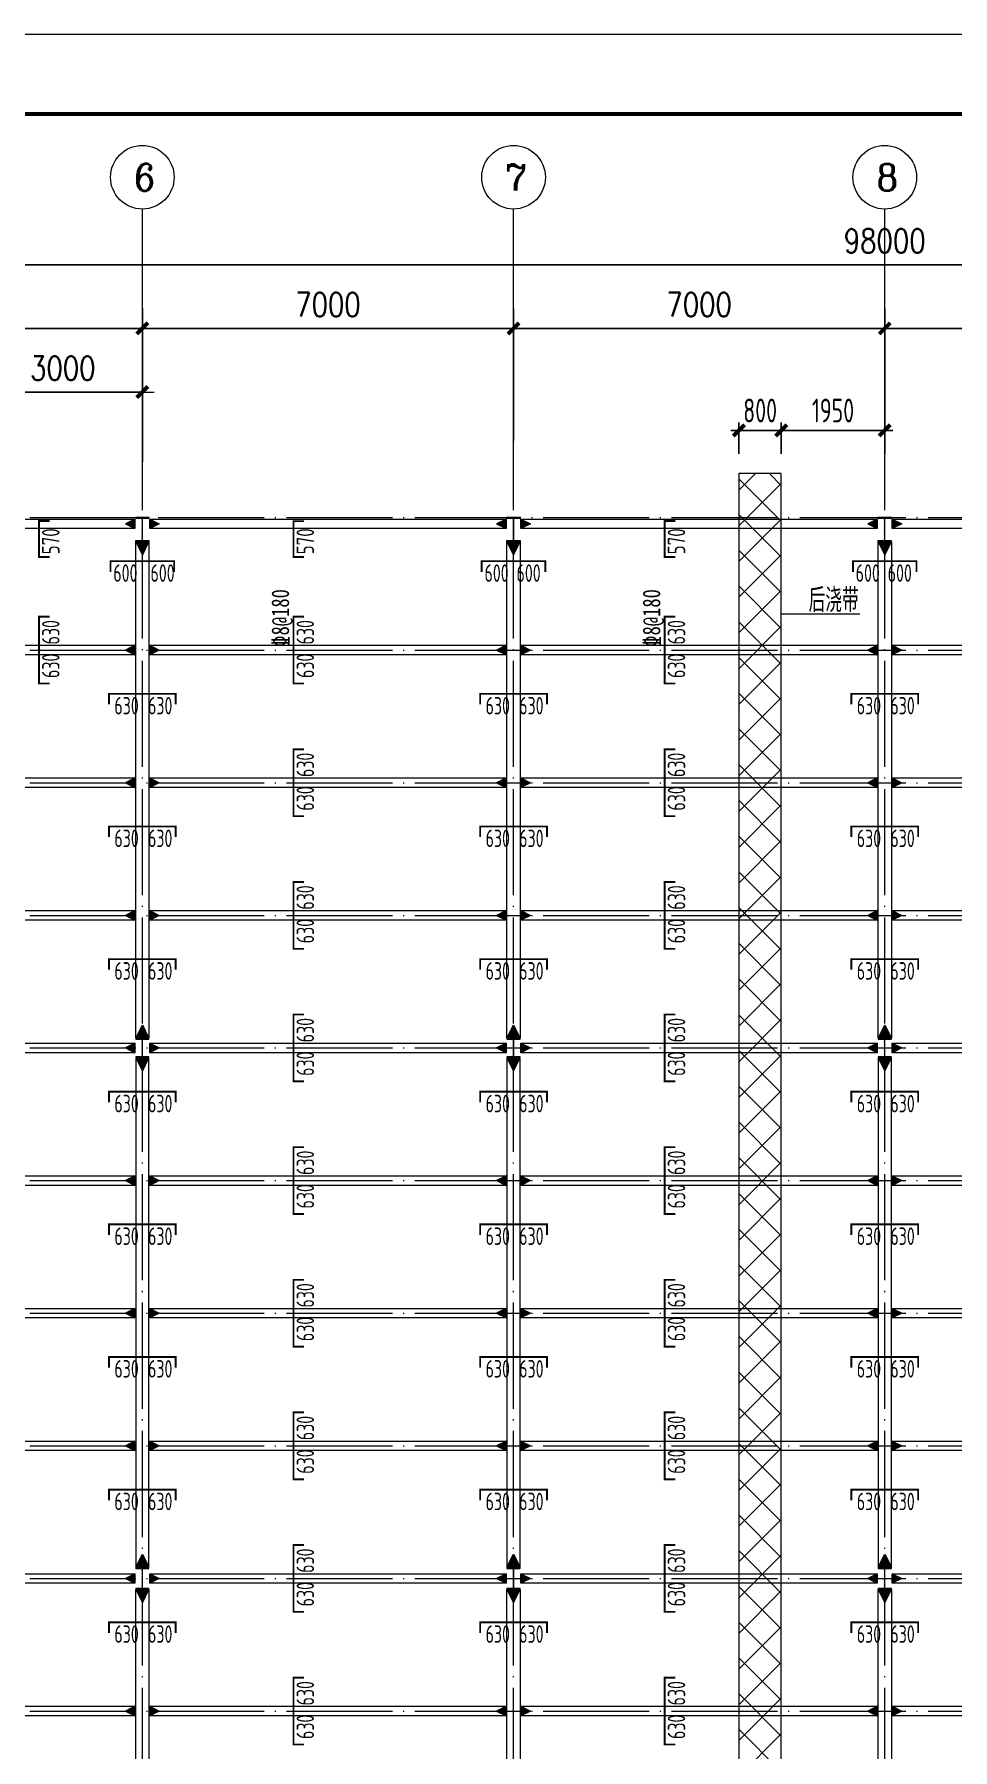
# Model space of a CAD drawing. Header units: millimetres. Extents: x 19781 to 898973, y -947928 to -267362.
# Drawn here: x 618030 to 635350, y -352865 to -320529 of the extents above; entities that cross this region are included whole.
import ezdxf
from ezdxf.enums import TextEntityAlignment as Align

# ---------------------------------------------------------------- set-up
doc = ezdxf.new("R2010")
doc.units = ezdxf.units.MM
doc.header["$LTSCALE"] = 100
doc.linetypes.add('DOTE', pattern=[2.42, 2, -0.2, 0.02, -0.2])
doc.layers.get('0').update_dxf_attribs({"lineweight": 18})
for name, color, linetype, lineweight in [('10', 7, 'Continuous', 18), ('15', 3, 'Continuous', 18), ('AXIS', 3, 'Continuous', 18), ('AXIS_TEXT', 7, 'Continuous', 18), ('BORDER', 7, 'Continuous', 18), ('DIM', 3, 'Continuous', 18), ('DOTE', 1, 'DOTE', 18), ('HATCH', 254, 'Continuous', 18), ('JC', 7, 'Continuous', 18), ('层1305', 1, 'Continuous', 18), ('层1306', 94, 'Continuous', 18), ('层1307', 7, 'Continuous', 18), ('数字', 3, 'Continuous', 20), ('钢柱', 4, 'Continuous', 20), ('钢梁', 4, 'Continuous', 5)]:
    doc.layers.add(name, color=color, linetype=linetype, lineweight=lineweight)
doc.styles.add('_TCH_AXIS', font='complex.shx', dxfattribs={"bigfont": 'gbcbig.shx'})
doc.styles.add('COMPLEX', font='complex.shx', dxfattribs={"bigfont": 'gbcbig.shx'})
doc.styles.add('dim_font', font='simplex.shx', dxfattribs={"width": 0.8, "bigfont": 'gbcbig.shx'})
doc.styles.get("Standard").update_dxf_attribs({"font": 'tssdeng.shx', "bigfont": 'hztxt.shx'})
doc.styles.add('TSSD_REIN', font='tssdeng.shx', dxfattribs={"width": 0.7, "bigfont": 'hztxt.shx'})
doc.dimstyles.new('DIMN150', dxfattribs={"dimscale": 1.5, "dimtxt": 300, "dimasz": 1, "dimexe": 250, "dimexo": 300, "dimgap": 150, "dimtad": 1, "dimdec": 0, "dimzin": 0, "dimdsep": 46, "dimtxsty": 'dim_font', "dimblk": '_CAXARROW', "dimcen": 0.09, "dimdle": 2, "dimclrt": 7, "dimadec": 0, "dimazin": 0, "dimtfac": 1, "dimtdec": 0, "dimtix": 1, "dimtmove": 2, "dimatfit": 3, "dimfxl": 1, "dimtolj": 1, "dimtzin": 0, "dimarcsym": 0})
doc.dimstyles.new('TSSD_100_100', dxfattribs={"dimtxt": 300, "dimasz": 100, "dimexe": 100, "dimexo": 250, "dimgap": 100, "dimtad": 1, "dimdec": 0, "dimzin": 0, "dimdsep": 46, "dimtxsty": 'TSSD_REIN', "dimblk": 'ARCHTICK', "dimcen": 0, "dimdle": 100, "dimclrt": 7, "dimadec": 0, "dimazin": 0, "dimtfac": 1, "dimtdec": 0, "dimtix": 1, "dimtmove": 2, "dimatfit": 3, "dimfxl": 1, "dimtolj": 1, "dimtzin": 0, "dimarcsym": 0})
pattern_1 = [(45, (0, 0), (-7.07106781, 7.07106781), []), (45, (0, 2.5), (-7.07106781, 7.07106781), [])]

# ---------------------------------------------------------------- blocks, each defined once
blk = doc.blocks.new('_DIMX')
blk.add_line((-150, 0), (150, 0))
blk.add_lwpolyline([(-70, -70, 50, 50, 0), (70, 70, 50, 50, 0)], format="xyseb")
blk = doc.blocks.new('*X473')
at = {"layer": 'AXIS', "color": 0, "lineweight": -2, "transparency": 16777216}
for p, q in [((613068, -328187), (613068, -325699)), ((620068, -328187), (620068, -325699)), ((613070, -326074), (620067, -326074))]:
    blk.add_line(p, q, dxfattribs=at)
at = {"layer": 'AXIS', "color": 0, "lineweight": -2, "transparency": 16777216, "xscale": 1.5, "yscale": 1.5, "zscale": 1.5, "rotation": 180}
blk.add_blockref('_DIMX', (613068, -326074), dxfattribs=at)
at = {"layer": 'AXIS', "color": 0, "lineweight": -2, "transparency": 16777216, "xscale": 1.5, "yscale": 1.5, "zscale": 1.5}
blk.add_blockref('_DIMX', (620068, -326074), dxfattribs=at)
at = {"layer": 'AXIS', "color": 7, "transparency": 16777216, "insert": (616568, -325624), "char_height": 450, "width": 3805.71, "attachment_point": 5, "style": 'dim_font'}
blk.add_mtext('7000', dxfattribs=at)
blk = doc.blocks.new('_CAXARROW')
blk.add_hatch(color=0).paths.add_polyline_path([(0, 0), (-1, 0.125), (-1, -0.125)], flags=0)
blk = doc.blocks.new('*X474')
at = {"layer": 'AXIS', "color": 0, "lineweight": -2, "transparency": 16777216}
for p, q in [((620068, -328187), (620068, -325699)), ((627068, -328187), (627068, -325699)), ((620070, -326074), (627067, -326074))]:
    blk.add_line(p, q, dxfattribs=at)
at = {"layer": 'AXIS', "color": 0, "lineweight": -2, "transparency": 16777216, "xscale": 1.5, "yscale": 1.5, "zscale": 1.5, "rotation": 180}
blk.add_blockref('_DIMX', (620068, -326074), dxfattribs=at)
at = {"layer": 'AXIS', "color": 0, "lineweight": -2, "transparency": 16777216, "xscale": 1.5, "yscale": 1.5, "zscale": 1.5}
blk.add_blockref('_DIMX', (627068, -326074), dxfattribs=at)
at = {"layer": 'AXIS', "color": 7, "transparency": 16777216, "insert": (623568, -325624), "char_height": 450, "width": 3805.71, "attachment_point": 5, "style": 'dim_font'}
blk.add_mtext('7000', dxfattribs=at)
blk = doc.blocks.new('*X475')
at = {"layer": 'AXIS', "color": 0, "lineweight": -2, "transparency": 16777216}
for p, q in [((627068, -328187), (627068, -325699)), ((634068, -328187), (634068, -325699)), ((627070, -326074), (634067, -326074))]:
    blk.add_line(p, q, dxfattribs=at)
at = {"layer": 'AXIS', "color": 0, "lineweight": -2, "transparency": 16777216, "xscale": 1.5, "yscale": 1.5, "zscale": 1.5, "rotation": 180}
blk.add_blockref('_DIMX', (627068, -326074), dxfattribs=at)
at = {"layer": 'AXIS', "color": 0, "lineweight": -2, "transparency": 16777216, "xscale": 1.5, "yscale": 1.5, "zscale": 1.5}
blk.add_blockref('_DIMX', (634068, -326074), dxfattribs=at)
at = {"layer": 'AXIS', "color": 7, "transparency": 16777216, "insert": (630568, -325624), "char_height": 450, "width": 3805.71, "attachment_point": 5, "style": 'dim_font'}
blk.add_mtext('7000', dxfattribs=at)
blk = doc.blocks.new('*X476')
at = {"layer": 'AXIS', "color": 0, "lineweight": -2, "transparency": 16777216}
for p, q in [((634068, -328187), (634068, -325699)), ((641068, -328187), (641068, -325699)), ((634070, -326074), (641067, -326074))]:
    blk.add_line(p, q, dxfattribs=at)
at = {"layer": 'AXIS', "color": 0, "lineweight": -2, "transparency": 16777216, "xscale": 1.5, "yscale": 1.5, "zscale": 1.5, "rotation": 180}
blk.add_blockref('_DIMX', (634068, -326074), dxfattribs=at)
at = {"layer": 'AXIS', "color": 0, "lineweight": -2, "transparency": 16777216, "xscale": 1.5, "yscale": 1.5, "zscale": 1.5}
blk.add_blockref('_DIMX', (641068, -326074), dxfattribs=at)
at = {"layer": 'AXIS', "color": 7, "transparency": 16777216, "insert": (637568, -325624), "char_height": 450, "width": 3805.71, "attachment_point": 5, "style": 'dim_font'}
blk.add_mtext('7000', dxfattribs=at)
blk = doc.blocks.new('_AXISO')
blk.add_circle((0, 0), 0.5)
at = {"layer": 'AXIS_TEXT', "style": 'COMPLEX', "width": 1.04167}
blk.add_attdef('A', (-0.25, -0.28), '', height=0.56, dxfattribs=at)
blk = doc.blocks.new('*X484')
at = {"layer": 'AXIS', "color": 0, "lineweight": -2, "transparency": 16777216}
for p, q in [((585068, -327887), (585068, -324499)), ((683068, -327887), (683068, -324499)), ((585070, -324874), (683067, -324874))]:
    blk.add_line(p, q, dxfattribs=at)
at = {"layer": 'AXIS', "color": 0, "lineweight": -2, "transparency": 16777216, "xscale": 1.5, "yscale": 1.5, "zscale": 1.5, "rotation": 180}
blk.add_blockref('_DIMX', (585068, -324874), dxfattribs=at)
at = {"layer": 'AXIS', "color": 0, "lineweight": -2, "transparency": 16777216, "xscale": 1.5, "yscale": 1.5, "zscale": 1.5}
blk.add_blockref('_DIMX', (683068, -324874), dxfattribs=at)
at = {"layer": 'AXIS', "color": 7, "transparency": 16777216, "insert": (634068, -324424), "char_height": 450, "width": 4834.29, "attachment_point": 5, "style": 'dim_font'}
blk.add_mtext('98000', dxfattribs=at)
blk = doc.blocks.new('*X512')
at = {"layer": 'AXIS', "color": 0, "lineweight": -2, "transparency": 16777216}
for p, q in [((617068, -328587), (617068, -326899)), ((620068, -328587), (620068, -326899)), ((617070, -327274), (620067, -327274))]:
    blk.add_line(p, q, dxfattribs=at)
at = {"layer": 'AXIS', "color": 0, "lineweight": -2, "transparency": 16777216, "xscale": 1.5, "yscale": 1.5, "zscale": 1.5, "rotation": 180}
blk.add_blockref('_DIMX', (617068, -327274), dxfattribs=at)
at = {"layer": 'AXIS', "color": 0, "lineweight": -2, "transparency": 16777216, "xscale": 1.5, "yscale": 1.5, "zscale": 1.5}
blk.add_blockref('_DIMX', (620068, -327274), dxfattribs=at)
at = {"layer": 'AXIS', "color": 7, "transparency": 16777216, "insert": (618568, -326824), "char_height": 450, "width": 3805.71, "attachment_point": 5, "style": 'dim_font'}
blk.add_mtext('3000', dxfattribs=at)
blk = doc.blocks.new('_ArchTick_0')
at = {"color": 0, "linetype": 'ByBlock'}
blk.add_lwpolyline([(-0.71, -0.71, 0.5, 0.5, 0), (0.71, 0.71, 0.5, 0.5, 0)], format="xyseb", dxfattribs=at)
blk = doc.blocks.new('*X1869')
at = {"layer": 'DIM', "color": 0, "lineweight": -2, "ltscale": 100, "transparency": 16777216}
for p, q in [((631318, -328435), (631318, -327846)), ((632118, -328435), (632118, -327846)), ((631318, -327996), (631168, -327996)), ((631318, -327996), (632118, -327996)), ((632118, -327996), (632268, -327996))]:
    blk.add_line(p, q, dxfattribs=at)
at = {"layer": 'DIM', "color": 0, "lineweight": -2, "ltscale": 100, "transparency": 16777216, "xscale": 150, "yscale": 150, "zscale": 150}
blk.add_blockref('_ArchTick_0', (631318, -327996), dxfattribs=at)
at = {"layer": 'DIM', "color": 0, "lineweight": -2, "ltscale": 100, "transparency": 16777216, "xscale": 150, "yscale": 150, "zscale": 150, "rotation": 180}
blk.add_blockref('_ArchTick_0', (632118, -327996), dxfattribs=at)
at = {"layer": 'DIM', "color": 7, "ltscale": 100, "transparency": 16777216, "insert": (631718, -327621), "char_height": 450, "width": 2430, "attachment_point": 5, "style": 'TSSD_REIN'}
blk.add_mtext('800', dxfattribs=at)
blk = doc.blocks.new('_ARCHTICK')
at = {"color": 0, "linetype": 'ByBlock', "const_width": 0.5}
blk.add_lwpolyline([(-0.5, -0.5), (0.5, 0.5)], dxfattribs=at)
blk = doc.blocks.new('*X1870')
at = {"layer": 'DIM', "color": 0, "lineweight": -2, "ltscale": 100, "transparency": 16777216}
for p, q in [((632118, -328435), (632118, -327846)), ((634068, -328435), (634068, -327846)), ((631968, -327996), (634218, -327996))]:
    blk.add_line(p, q, dxfattribs=at)
at = {"layer": 'DIM', "color": 0, "lineweight": -2, "ltscale": 100, "transparency": 16777216, "xscale": 150, "yscale": 150, "zscale": 150, "rotation": 180}
blk.add_blockref('_ArchTick_0', (632118, -327996), dxfattribs=at)
at = {"layer": 'DIM', "color": 0, "lineweight": -2, "ltscale": 100, "transparency": 16777216, "xscale": 150, "yscale": 150, "zscale": 150}
blk.add_blockref('_ArchTick_0', (634068, -327996), dxfattribs=at)
at = {"layer": 'DIM', "color": 7, "ltscale": 100, "transparency": 16777216, "insert": (633093, -327621), "char_height": 450, "width": 3195, "attachment_point": 5, "style": 'TSSD_REIN'}
blk.add_mtext('1950', dxfattribs=at)

msp = doc.modelspace()

# ---------------------------------------------------------------- hatches: boundary and pattern name
at = {"layer": '10', "ltscale": 100}
h = msp.add_hatch(dxfattribs=at)
h.set_pattern_fill('金属', color=256, style=0, pattern_type=0)
h.set_pattern_definition(pattern_1)
h.paths.add_polyline_path([(620072, -329649), (620198, -329649), (620198, -329637), (619938, -329637), (619938, -329649), (620064, -329649), (620064, -330075), (619938, -330075), (619938, -330087), (620198, -330087), (620198, -330075), (620072, -330075)], flags=0)
h = msp.add_hatch(dxfattribs=at)
h.set_pattern_fill('金属', color=256, style=0, pattern_type=0)
h.set_pattern_definition(pattern_1)
h.paths.add_polyline_path([(627072, -329649), (627198, -329649), (627198, -329637), (626938, -329637), (626938, -329649), (627064, -329649), (627064, -330075), (626938, -330075), (626938, -330087), (627198, -330087), (627198, -330075), (627072, -330075)], flags=0)
h = msp.add_hatch(dxfattribs=at)
h.set_pattern_fill('金属', color=256, style=0, pattern_type=0)
h.set_pattern_definition(pattern_1)
h.paths.add_polyline_path([(634072, -329649), (634198, -329649), (634198, -329637), (633938, -329637), (633938, -329649), (634064, -329649), (634064, -330075), (633938, -330075), (633938, -330087), (634198, -330087), (634198, -330075), (634072, -330075)], flags=0)
h = msp.add_hatch(dxfattribs=at)
h.set_pattern_fill('金属', color=256, style=0, pattern_type=0)
h.set_pattern_definition(pattern_1)
h.paths.add_polyline_path([(620072, -339472), (620193, -339472), (620193, -339462), (619943, -339462), (619943, -339472), (620064, -339472), (620064, -339802), (619943, -339802), (619943, -339812), (620193, -339812), (620193, -339802), (620072, -339802)], flags=0)
h = msp.add_hatch(dxfattribs=at)
h.set_pattern_fill('金属', color=256, style=0, pattern_type=0)
h.set_pattern_definition(pattern_1)
h.paths.add_polyline_path([(627072, -339472), (627193, -339472), (627193, -339462), (626943, -339462), (626943, -339472), (627064, -339472), (627064, -339802), (626943, -339802), (626943, -339812), (627193, -339812), (627193, -339802), (627072, -339802)], flags=0)
h = msp.add_hatch(dxfattribs=at)
h.set_pattern_fill('金属', color=256, style=0, pattern_type=0)
h.set_pattern_definition(pattern_1)
h.paths.add_polyline_path([(634072, -339472), (634193, -339472), (634193, -339462), (633943, -339462), (633943, -339472), (634064, -339472), (634064, -339802), (633943, -339802), (633943, -339812), (634193, -339812), (634193, -339802), (634072, -339802)], flags=0)
h = msp.add_hatch(dxfattribs=at)
h.set_pattern_fill('金属', color=256, style=0, pattern_type=0)
h.set_pattern_definition(pattern_1)
h.paths.add_polyline_path([(620072, -349449), (620193, -349449), (620193, -349437), (619943, -349437), (619943, -349449), (620064, -349449), (620064, -349825), (619943, -349825), (619943, -349837), (620193, -349837), (620193, -349825), (620072, -349825)], flags=0)
h = msp.add_hatch(dxfattribs=at)
h.set_pattern_fill('金属', color=256, style=0, pattern_type=0)
h.set_pattern_definition(pattern_1)
h.paths.add_polyline_path([(627072, -349449), (627193, -349449), (627193, -349437), (626943, -349437), (626943, -349449), (627064, -349449), (627064, -349825), (626943, -349825), (626943, -349837), (627193, -349837), (627193, -349825), (627072, -349825)], flags=0)
h = msp.add_hatch(dxfattribs=at)
h.set_pattern_fill('金属', color=256, style=0, pattern_type=0)
h.set_pattern_definition(pattern_1)
h.paths.add_polyline_path([(634072, -349449), (634193, -349449), (634193, -349437), (633943, -349437), (633943, -349449), (634064, -349449), (634064, -349825), (633943, -349825), (633943, -349837), (634193, -349837), (634193, -349825), (634072, -349825)], flags=0)
at = {"layer": '15', "ltscale": 100}
for points in [[(619748, -329757), (619928, -329847), (619928, -329667)], [(620388, -329757), (620208, -329847), (620208, -329667)], [(626748, -329757), (626928, -329847), (626928, -329667)], [(627388, -329757), (627208, -329847), (627208, -329667)], [(633748, -329757), (633928, -329847), (633928, -329667)], [(634388, -329757), (634208, -329847), (634208, -329667)], [(620068, -330347), (620193, -330097), (619943, -330097)], [(627068, -330347), (627193, -330097), (626943, -330097)], [(634068, -330347), (634193, -330097), (633943, -330097)], [(619748, -332137), (619928, -332227), (619928, -332047)], [(620388, -332137), (620208, -332227), (620208, -332047)], [(626748, -332137), (626928, -332227), (626928, -332047)], [(627388, -332137), (627208, -332227), (627208, -332047)], [(633748, -332137), (633928, -332227), (633928, -332047)], [(634388, -332137), (634208, -332227), (634208, -332047)], [(619748, -334637), (619928, -334727), (619928, -334547)], [(620388, -334637), (620208, -334727), (620208, -334547)], [(626748, -334637), (626928, -334727), (626928, -334547)], [(627388, -334637), (627208, -334727), (627208, -334547)], [(633748, -334637), (633928, -334727), (633928, -334547)], [(634388, -334637), (634208, -334727), (634208, -334547)], [(619748, -337137), (619928, -337227), (619928, -337047)], [(620388, -337137), (620208, -337227), (620208, -337047)], [(626748, -337137), (626928, -337227), (626928, -337047)], [(627388, -337137), (627208, -337227), (627208, -337047)], [(633748, -337137), (633928, -337227), (633928, -337047)], [(634388, -337137), (634208, -337227), (634208, -337047)], [(620068, -339202), (620193, -339452), (619943, -339452)], [(627068, -339202), (627193, -339452), (626943, -339452)], [(634068, -339202), (634193, -339452), (633943, -339452)], [(619748, -339637), (619928, -339727), (619928, -339547)], [(620068, -340072), (620193, -339822), (619943, -339822)], [(620388, -339637), (620208, -339727), (620208, -339547)], [(626748, -339637), (626928, -339727), (626928, -339547)], [(627068, -340072), (627193, -339822), (626943, -339822)], [(627388, -339637), (627208, -339727), (627208, -339547)], [(633748, -339637), (633928, -339727), (633928, -339547)], [(634068, -340072), (634193, -339822), (633943, -339822)], [(634388, -339637), (634208, -339727), (634208, -339547)], [(619748, -342137), (619928, -342227), (619928, -342047)], [(620388, -342137), (620208, -342227), (620208, -342047)], [(626748, -342137), (626928, -342227), (626928, -342047)], [(627388, -342137), (627208, -342227), (627208, -342047)], [(633748, -342137), (633928, -342227), (633928, -342047)], [(634388, -342137), (634208, -342227), (634208, -342047)], [(619748, -344637), (619928, -344727), (619928, -344547)], [(620388, -344637), (620208, -344727), (620208, -344547)], [(626748, -344637), (626928, -344727), (626928, -344547)], [(627388, -344637), (627208, -344727), (627208, -344547)], [(633748, -344637), (633928, -344727), (633928, -344547)], [(634388, -344637), (634208, -344727), (634208, -344547)], [(619748, -347137), (619928, -347227), (619928, -347047)], [(620388, -347137), (620208, -347227), (620208, -347047)], [(626748, -347137), (626928, -347227), (626928, -347047)], [(627388, -347137), (627208, -347227), (627208, -347047)], [(633748, -347137), (633928, -347227), (633928, -347047)], [(634388, -347137), (634208, -347227), (634208, -347047)], [(620068, -349177), (620193, -349427), (619943, -349427)], [(627068, -349177), (627193, -349427), (626943, -349427)], [(634068, -349177), (634193, -349427), (633943, -349427)], [(619748, -349637), (619928, -349727), (619928, -349547)], [(620068, -350097), (620193, -349847), (619943, -349847)], [(620388, -349637), (620208, -349727), (620208, -349547)], [(626748, -349637), (626928, -349727), (626928, -349547)], [(627068, -350097), (627193, -349847), (626943, -349847)], [(627388, -349637), (627208, -349727), (627208, -349547)], [(633748, -349637), (633928, -349727), (633928, -349547)], [(634068, -350097), (634193, -349847), (633943, -349847)], [(634388, -349637), (634208, -349727), (634208, -349547)], [(619748, -352137), (619928, -352227), (619928, -352047)], [(620388, -352137), (620208, -352227), (620208, -352047)], [(626748, -352137), (626928, -352227), (626928, -352047)], [(627388, -352137), (627208, -352227), (627208, -352047)], [(633748, -352137), (633928, -352227), (633928, -352047)], [(634388, -352137), (634208, -352227), (634208, -352047)]]:
    msp.add_hatch(color=256, dxfattribs=at).paths.add_polyline_path(points, flags=0)
at = {"layer": 'HATCH', "ltscale": 100}
h = msp.add_hatch(dxfattribs=at)
h.set_pattern_fill('HOLE_MATETIEL', color=256, style=0, pattern_type=0)
h.set_pattern_definition([(45, (0, 0), (-336.7596, 336.7596), []), (135, (0, 0), (-336.7596, -336.7596), [])])
h.paths.add_polyline_path([(631318, -328810), (631318, -370343), (632118, -370343), (632118, -328810)], flags=0)

# ---------------------------------------------------------------- linework, layer by layer
at = {"layer": '15', "ltscale": 100}
for points in [[(619748, -329757), (619928, -329847), (619928, -329667)], [(620388, -329757), (620208, -329847), (620208, -329667)], [(626748, -329757), (626928, -329847), (626928, -329667)], [(627388, -329757), (627208, -329847), (627208, -329667)], [(633748, -329757), (633928, -329847), (633928, -329667)], [(634388, -329757), (634208, -329847), (634208, -329667)], [(620068, -330347), (620193, -330097), (619943, -330097)], [(627068, -330347), (627193, -330097), (626943, -330097)], [(634068, -330347), (634193, -330097), (633943, -330097)], [(619748, -332137), (619928, -332227), (619928, -332047)], [(620388, -332137), (620208, -332227), (620208, -332047)], [(626748, -332137), (626928, -332227), (626928, -332047)], [(627388, -332137), (627208, -332227), (627208, -332047)], [(633748, -332137), (633928, -332227), (633928, -332047)], [(634388, -332137), (634208, -332227), (634208, -332047)], [(619748, -334637), (619928, -334727), (619928, -334547)], [(620388, -334637), (620208, -334727), (620208, -334547)], [(626748, -334637), (626928, -334727), (626928, -334547)], [(627388, -334637), (627208, -334727), (627208, -334547)], [(633748, -334637), (633928, -334727), (633928, -334547)], [(634388, -334637), (634208, -334727), (634208, -334547)], [(619748, -337137), (619928, -337227), (619928, -337047)], [(620388, -337137), (620208, -337227), (620208, -337047)], [(626748, -337137), (626928, -337227), (626928, -337047)], [(627388, -337137), (627208, -337227), (627208, -337047)], [(633748, -337137), (633928, -337227), (633928, -337047)], [(634388, -337137), (634208, -337227), (634208, -337047)], [(620068, -339202), (620193, -339452), (619943, -339452)], [(627068, -339202), (627193, -339452), (626943, -339452)], [(634068, -339202), (634193, -339452), (633943, -339452)], [(619748, -339637), (619928, -339727), (619928, -339547)], [(620068, -340072), (620193, -339822), (619943, -339822)], [(620388, -339637), (620208, -339727), (620208, -339547)], [(626748, -339637), (626928, -339727), (626928, -339547)], [(627068, -340072), (627193, -339822), (626943, -339822)], [(627388, -339637), (627208, -339727), (627208, -339547)], [(633748, -339637), (633928, -339727), (633928, -339547)], [(634068, -340072), (634193, -339822), (633943, -339822)], [(634388, -339637), (634208, -339727), (634208, -339547)], [(619748, -342137), (619928, -342227), (619928, -342047)], [(620388, -342137), (620208, -342227), (620208, -342047)], [(626748, -342137), (626928, -342227), (626928, -342047)], [(627388, -342137), (627208, -342227), (627208, -342047)], [(633748, -342137), (633928, -342227), (633928, -342047)], [(634388, -342137), (634208, -342227), (634208, -342047)], [(619748, -344637), (619928, -344727), (619928, -344547)], [(620388, -344637), (620208, -344727), (620208, -344547)], [(626748, -344637), (626928, -344727), (626928, -344547)], [(627388, -344637), (627208, -344727), (627208, -344547)], [(633748, -344637), (633928, -344727), (633928, -344547)], [(634388, -344637), (634208, -344727), (634208, -344547)], [(619748, -347137), (619928, -347227), (619928, -347047)], [(620388, -347137), (620208, -347227), (620208, -347047)], [(626748, -347137), (626928, -347227), (626928, -347047)], [(627388, -347137), (627208, -347227), (627208, -347047)], [(633748, -347137), (633928, -347227), (633928, -347047)], [(634388, -347137), (634208, -347227), (634208, -347047)], [(620068, -349177), (620193, -349427), (619943, -349427)], [(627068, -349177), (627193, -349427), (626943, -349427)], [(634068, -349177), (634193, -349427), (633943, -349427)], [(619748, -349637), (619928, -349727), (619928, -349547)], [(620068, -350097), (620193, -349847), (619943, -349847)], [(620388, -349637), (620208, -349727), (620208, -349547)], [(626748, -349637), (626928, -349727), (626928, -349547)], [(627068, -350097), (627193, -349847), (626943, -349847)], [(627388, -349637), (627208, -349727), (627208, -349547)], [(633748, -349637), (633928, -349727), (633928, -349547)], [(634068, -350097), (634193, -349847), (633943, -349847)], [(634388, -349637), (634208, -349727), (634208, -349547)], [(619748, -352137), (619928, -352227), (619928, -352047)], [(620388, -352137), (620208, -352227), (620208, -352047)], [(626748, -352137), (626928, -352227), (626928, -352047)], [(627388, -352137), (627208, -352227), (627208, -352047)], [(633748, -352137), (633928, -352227), (633928, -352047)], [(634388, -352137), (634208, -352227), (634208, -352047)]]:
    msp.add_lwpolyline(points, close=True, dxfattribs=at)
at = {"layer": 'AXIS'}
for p, q in [((620068, -328637), (620068, -323824)), ((627068, -328637), (627068, -323824)), ((634068, -328637), (634068, -323824))]:
    msp.add_line(p, q, dxfattribs=at)
at = {"layer": 'BORDER'}
msp.add_lwpolyline([(568267, -383529.47), (568267, -320529.47), (701917, -320529.47), (701917, -383529.47)], close=True, dxfattribs=at)
msp.add_lwpolyline([(572017, -382029.47, 75, 75, 0), (572017, -322029.47, 75, 75, 0), (700417, -322029.47, 75, 75, 0), (700417, -382029.47, 75, 75, 0)], format="xyseb", close=True, dxfattribs=at)
at = {"layer": 'DOTE', "linetype": 'DOTE', "ltscale": 10}
for p, q in [((620068, -370637), (620068, -328637)), ((627068, -370637), (627068, -328637)), ((634068, -370637), (634068, -328637)), ((584068, -329637), (684068, -329637)), ((584068, -332137), (684068, -332137)), ((584068, -334637), (684068, -334637)), ((584068, -337137), (684068, -337137)), ((584068, -339637), (684068, -339637)), ((584068, -342137), (684068, -342137)), ((584068, -344637), (684068, -344637)), ((584068, -347137), (684068, -347137)), ((584068, -349637), (684068, -349637)), ((584068, -352137), (684068, -352137))]:
    msp.add_line(p, q, dxfattribs=at)
at = {"layer": 'JC', "ltscale": 100}
msp.add_lwpolyline([(631318, -328810), (631318, -370343), (632118, -370343), (632118, -328810)], close=True, dxfattribs=at)
at = {"layer": '层1305'}
for points in [[(618318.01, -330384, 35, 35, 0), (618118.01, -330384, 35, 35, 0), (618118.01, -329703, 35, 35, 0), (618318.01, -329703, 35, 35, 0)], [(623118, -330384, 35, 35, 0), (622918, -330384, 35, 35, 0), (622918, -329706, 35, 35, 0), (623118, -329706, 35, 35, 0)], [(630118.01, -330384, 35, 35, 0), (629918.01, -330384, 35, 35, 0), (629918.01, -329703, 35, 35, 0), (630118.01, -329703, 35, 35, 0)], [(619468.01, -330662, 35, 35, 0), (619468.01, -330462, 35, 35, 0), (620668.01, -330462, 35, 35, 0), (620668.01, -330662, 35, 35, 0)], [(626468.01, -330662, 35, 35, 0), (626468.01, -330462, 35, 35, 0), (627668.01, -330462, 35, 35, 0), (627668.01, -330662, 35, 35, 0)], [(633468.01, -330662, 35, 35, 0), (633468.01, -330462, 35, 35, 0), (634668.01, -330462, 35, 35, 0), (634668.01, -330662, 35, 35, 0)], [(618318.01, -332767, 35, 35, 0), (618118.01, -332767, 35, 35, 0), (618118.01, -331507, 35, 35, 0), (618318.01, -331507, 35, 35, 0)], [(623118, -332767, 35, 35, 0), (622918, -332767, 35, 35, 0), (622918, -331507, 35, 35, 0), (623118, -331507, 35, 35, 0)], [(630118.01, -332767, 35, 35, 0), (629918.01, -332767, 35, 35, 0), (629918.01, -331507, 35, 35, 0), (630118.01, -331507, 35, 35, 0)], [(619438.01, -333162, 35, 35, 0), (619438.01, -332962, 35, 35, 0), (620698.01, -332962, 35, 35, 0), (620698.01, -333162, 35, 35, 0)], [(626438.01, -333162, 35, 35, 0), (626438.01, -332962, 35, 35, 0), (627698.01, -332962, 35, 35, 0), (627698.01, -333162, 35, 35, 0)], [(633438.01, -333162, 35, 35, 0), (633438.01, -332962, 35, 35, 0), (634698.01, -332962, 35, 35, 0), (634698.01, -333162, 35, 35, 0)], [(623118, -335267, 35, 35, 0), (622918, -335267, 35, 35, 0), (622918, -334007, 35, 35, 0), (623118, -334007, 35, 35, 0)], [(630118.01, -335267, 35, 35, 0), (629918.01, -335267, 35, 35, 0), (629918.01, -334007, 35, 35, 0), (630118.01, -334007, 35, 35, 0)], [(619438.01, -335662, 35, 35, 0), (619438.01, -335462, 35, 35, 0), (620698.01, -335462, 35, 35, 0), (620698.01, -335662, 35, 35, 0)], [(626438.01, -335662, 35, 35, 0), (626438.01, -335462, 35, 35, 0), (627698.01, -335462, 35, 35, 0), (627698.01, -335662, 35, 35, 0)], [(633438.01, -335662, 35, 35, 0), (633438.01, -335462, 35, 35, 0), (634698.01, -335462, 35, 35, 0), (634698.01, -335662, 35, 35, 0)], [(623118, -337767, 35, 35, 0), (622918, -337767, 35, 35, 0), (622918, -336507, 35, 35, 0), (623118, -336507, 35, 35, 0)], [(630118.01, -337767, 35, 35, 0), (629918.01, -337767, 35, 35, 0), (629918.01, -336507, 35, 35, 0), (630118.01, -336507, 35, 35, 0)], [(619438.01, -338162, 35, 35, 0), (619438.01, -337962, 35, 35, 0), (620698.01, -337962, 35, 35, 0), (620698.01, -338162, 35, 35, 0)], [(626438.01, -338162, 35, 35, 0), (626438.01, -337962, 35, 35, 0), (627698.01, -337962, 35, 35, 0), (627698.01, -338162, 35, 35, 0)], [(633438.01, -338162, 35, 35, 0), (633438.01, -337962, 35, 35, 0), (634698.01, -337962, 35, 35, 0), (634698.01, -338162, 35, 35, 0)], [(623118, -340267, 35, 35, 0), (622918, -340267, 35, 35, 0), (622918, -339007, 35, 35, 0), (623118, -339007, 35, 35, 0)], [(630118.01, -340267, 35, 35, 0), (629918.01, -340267, 35, 35, 0), (629918.01, -339007, 35, 35, 0), (630118.01, -339007, 35, 35, 0)], [(619438.01, -340662, 35, 35, 0), (619438.01, -340462, 35, 35, 0), (620698.01, -340462, 35, 35, 0), (620698.01, -340662, 35, 35, 0)], [(626438.01, -340662, 35, 35, 0), (626438.01, -340462, 35, 35, 0), (627698.01, -340462, 35, 35, 0), (627698.01, -340662, 35, 35, 0)], [(633438.01, -340662, 35, 35, 0), (633438.01, -340462, 35, 35, 0), (634698.01, -340462, 35, 35, 0), (634698.01, -340662, 35, 35, 0)], [(623118, -342767, 35, 35, 0), (622918, -342767, 35, 35, 0), (622918, -341507, 35, 35, 0), (623118, -341507, 35, 35, 0)], [(630118.01, -342767, 35, 35, 0), (629918.01, -342767, 35, 35, 0), (629918.01, -341507, 35, 35, 0), (630118.01, -341507, 35, 35, 0)], [(619438.01, -343162, 35, 35, 0), (619438.01, -342962, 35, 35, 0), (620698.01, -342962, 35, 35, 0), (620698.01, -343162, 35, 35, 0)], [(626438.01, -343162, 35, 35, 0), (626438.01, -342962, 35, 35, 0), (627698.01, -342962, 35, 35, 0), (627698.01, -343162, 35, 35, 0)], [(633438.01, -343162, 35, 35, 0), (633438.01, -342962, 35, 35, 0), (634698.01, -342962, 35, 35, 0), (634698.01, -343162, 35, 35, 0)], [(623118, -345267, 35, 35, 0), (622918, -345267, 35, 35, 0), (622918, -344007, 35, 35, 0), (623118, -344007, 35, 35, 0)], [(630118.01, -345267, 35, 35, 0), (629918.01, -345267, 35, 35, 0), (629918.01, -344007, 35, 35, 0), (630118.01, -344007, 35, 35, 0)], [(619438.01, -345662, 35, 35, 0), (619438.01, -345462, 35, 35, 0), (620698.01, -345462, 35, 35, 0), (620698.01, -345662, 35, 35, 0)], [(626438.01, -345662, 35, 35, 0), (626438.01, -345462, 35, 35, 0), (627698.01, -345462, 35, 35, 0), (627698.01, -345662, 35, 35, 0)], [(633438.01, -345662, 35, 35, 0), (633438.01, -345462, 35, 35, 0), (634698.01, -345462, 35, 35, 0), (634698.01, -345662, 35, 35, 0)], [(623118, -347767, 35, 35, 0), (622918, -347767, 35, 35, 0), (622918, -346507, 35, 35, 0), (623118, -346507, 35, 35, 0)], [(630118.01, -347767, 35, 35, 0), (629918.01, -347767, 35, 35, 0), (629918.01, -346507, 35, 35, 0), (630118.01, -346507, 35, 35, 0)], [(619438.01, -348162, 35, 35, 0), (619438.01, -347962, 35, 35, 0), (620698.01, -347962, 35, 35, 0), (620698.01, -348162, 35, 35, 0)], [(626438.01, -348162, 35, 35, 0), (626438.01, -347962, 35, 35, 0), (627698.01, -347962, 35, 35, 0), (627698.01, -348162, 35, 35, 0)], [(633438.01, -348162, 35, 35, 0), (633438.01, -347962, 35, 35, 0), (634698.01, -347962, 35, 35, 0), (634698.01, -348162, 35, 35, 0)], [(623118, -350267, 35, 35, 0), (622918, -350267, 35, 35, 0), (622918, -349007, 35, 35, 0), (623118, -349007, 35, 35, 0)], [(630118.01, -350267, 35, 35, 0), (629918.01, -350267, 35, 35, 0), (629918.01, -349007, 35, 35, 0), (630118.01, -349007, 35, 35, 0)], [(619438.01, -350662, 35, 35, 0), (619438.01, -350462, 35, 35, 0), (620698.01, -350462, 35, 35, 0), (620698.01, -350662, 35, 35, 0)], [(626438.01, -350662, 35, 35, 0), (626438.01, -350462, 35, 35, 0), (627698.01, -350462, 35, 35, 0), (627698.01, -350662, 35, 35, 0)], [(633438.01, -350662, 35, 35, 0), (633438.01, -350462, 35, 35, 0), (634698.01, -350462, 35, 35, 0), (634698.01, -350662, 35, 35, 0)], [(623118, -352767, 35, 35, 0), (622918, -352767, 35, 35, 0), (622918, -351507, 35, 35, 0), (623118, -351507, 35, 35, 0)], [(630118.01, -352767, 35, 35, 0), (629918.01, -352767, 35, 35, 0), (629918.01, -351507, 35, 35, 0), (630118.01, -351507, 35, 35, 0)]]:
    msp.add_lwpolyline(points, format="xyseb", dxfattribs=at)
at = {"layer": '数字', "ltscale": 100}
msp.add_line((632118, -331453), (633600.57, -331453), dxfattribs=at)
at = {"layer": '钢柱', "ltscale": 100}
for points in [[(620072, -329649), (620198, -329649), (620198, -329637), (619938, -329637), (619938, -329649), (620064, -329649), (620064, -330075), (619938, -330075), (619938, -330087), (620198, -330087), (620198, -330075), (620072, -330075)], [(627072, -329649), (627198, -329649), (627198, -329637), (626938, -329637), (626938, -329649), (627064, -329649), (627064, -330075), (626938, -330075), (626938, -330087), (627198, -330087), (627198, -330075), (627072, -330075)], [(634072, -329649), (634198, -329649), (634198, -329637), (633938, -329637), (633938, -329649), (634064, -329649), (634064, -330075), (633938, -330075), (633938, -330087), (634198, -330087), (634198, -330075), (634072, -330075)], [(620072, -339472), (620193, -339472), (620193, -339462), (619943, -339462), (619943, -339472), (620064, -339472), (620064, -339802), (619943, -339802), (619943, -339812), (620193, -339812), (620193, -339802), (620072, -339802)], [(627072, -339472), (627193, -339472), (627193, -339462), (626943, -339462), (626943, -339472), (627064, -339472), (627064, -339802), (626943, -339802), (626943, -339812), (627193, -339812), (627193, -339802), (627072, -339802)], [(634072, -339472), (634193, -339472), (634193, -339462), (633943, -339462), (633943, -339472), (634064, -339472), (634064, -339802), (633943, -339802), (633943, -339812), (634193, -339812), (634193, -339802), (634072, -339802)], [(620072, -349449), (620193, -349449), (620193, -349437), (619943, -349437), (619943, -349449), (620064, -349449), (620064, -349825), (619943, -349825), (619943, -349837), (620193, -349837), (620193, -349825), (620072, -349825)], [(627072, -349449), (627193, -349449), (627193, -349437), (626943, -349437), (626943, -349449), (627064, -349449), (627064, -349825), (626943, -349825), (626943, -349837), (627193, -349837), (627193, -349825), (627072, -349825)], [(634072, -349449), (634193, -349449), (634193, -349437), (633943, -349437), (633943, -349449), (634064, -349449), (634064, -349825), (633943, -349825), (633943, -349837), (634193, -349837), (634193, -349825), (634072, -349825)]]:
    msp.add_lwpolyline(points, close=True, dxfattribs=at)
at = {"layer": '钢梁', "ltscale": 100}
for points in [[(619928, -329667), (619928, -329847), (613208, -329847), (613208, -329667)], [(626928, -329667), (626928, -329847), (620208, -329847), (620208, -329667)], [(633928, -329667), (633928, -329847), (627208, -329847), (627208, -329667)], [(640928, -329667), (640928, -329847), (634208, -329847), (634208, -329667)], [(619943, -330097), (620193, -330097), (620193, -339452), (619943, -339452)], [(626943, -330097), (627193, -330097), (627193, -339452), (626943, -339452)], [(633943, -330097), (634193, -330097), (634193, -339452), (633943, -339452)], [(619928, -332047), (619928, -332227), (613208, -332227), (613208, -332047)], [(626928, -332047), (626928, -332227), (620208, -332227), (620208, -332047)], [(633928, -332047), (633928, -332227), (627208, -332227), (627208, -332047)], [(640928, -332047), (640928, -332227), (634208, -332227), (634208, -332047)], [(619928, -334547), (619928, -334727), (613208, -334727), (613208, -334547)], [(626928, -334547), (626928, -334727), (620208, -334727), (620208, -334547)], [(633928, -334547), (633928, -334727), (627208, -334727), (627208, -334547)], [(640928, -334547), (640928, -334727), (634208, -334727), (634208, -334547)], [(619928, -337047), (619928, -337227), (613208, -337227), (613208, -337047)], [(626928, -337047), (626928, -337227), (620208, -337227), (620208, -337047)], [(633928, -337047), (633928, -337227), (627208, -337227), (627208, -337047)], [(640928, -337047), (640928, -337227), (634208, -337227), (634208, -337047)], [(619928, -339547), (619928, -339727), (613208, -339727), (613208, -339547)], [(619943, -349427), (620193, -349427), (620193, -339822), (619943, -339822)], [(626928, -339547), (626928, -339727), (620208, -339727), (620208, -339547)], [(626943, -349427), (627193, -349427), (627193, -339822), (626943, -339822)], [(633928, -339547), (633928, -339727), (627208, -339727), (627208, -339547)], [(633943, -349427), (634193, -349427), (634193, -339822), (633943, -339822)], [(640928, -339547), (640928, -339727), (634208, -339727), (634208, -339547)], [(619928, -342047), (619928, -342227), (613208, -342227), (613208, -342047)], [(626928, -342047), (626928, -342227), (620208, -342227), (620208, -342047)], [(633928, -342047), (633928, -342227), (627208, -342227), (627208, -342047)], [(640928, -342047), (640928, -342227), (634208, -342227), (634208, -342047)], [(619928, -344547), (619928, -344727), (613208, -344727), (613208, -344547)], [(626928, -344547), (626928, -344727), (620208, -344727), (620208, -344547)], [(633928, -344547), (633928, -344727), (627208, -344727), (627208, -344547)], [(640928, -344547), (640928, -344727), (634208, -344727), (634208, -344547)], [(619928, -347047), (619928, -347227), (613208, -347227), (613208, -347047)], [(626928, -347047), (626928, -347227), (620208, -347227), (620208, -347047)], [(633928, -347047), (633928, -347227), (627208, -347227), (627208, -347047)], [(640928, -347047), (640928, -347227), (634208, -347227), (634208, -347047)], [(619928, -349547), (619928, -349727), (613208, -349727), (613208, -349547)], [(619943, -349847), (620193, -349847), (620193, -359452), (619943, -359452)], [(626928, -349547), (626928, -349727), (620208, -349727), (620208, -349547)], [(626943, -349847), (627193, -349847), (627193, -359452), (626943, -359452)], [(633928, -349547), (633928, -349727), (627208, -349727), (627208, -349547)], [(633943, -349847), (634193, -349847), (634193, -359452), (633943, -359452)], [(640928, -349547), (640928, -349727), (634208, -349727), (634208, -349547)], [(619928, -352047), (619928, -352227), (613208, -352227), (613208, -352047)], [(626928, -352047), (626928, -352227), (620208, -352227), (620208, -352047)], [(633928, -352047), (633928, -352227), (627208, -352227), (627208, -352047)], [(640928, -352047), (640928, -352227), (634208, -352227), (634208, -352047)]]:
    msp.add_lwpolyline(points, close=True, dxfattribs=at)

# ---------------------------------------------------------------- block references
at = {"layer": 'AXIS'}
ref = msp.add_blockref('_AXISO', (620068, -323224), dxfattribs=dict(at, xscale=1200, yscale=1200, zscale=1200))
ref.add_attrib('A', '6', (619911.36, -323477.04), dxfattribs={"layer": 'AXIS_TEXT', "height": 506.08, "style": '_TCH_AXIS', "width": 0.928571})
ref = msp.add_blockref('_AXISO', (627068, -323224), dxfattribs=dict(at, xscale=1200, yscale=1200, zscale=1200))
ref.add_attrib('A', '7', (626903.61, -323470.59), dxfattribs={"layer": 'AXIS_TEXT', "height": 493.19, "style": '_TCH_AXIS'})
ref = msp.add_blockref('_AXISO', (634068, -323224), dxfattribs=dict(at, xscale=1200, yscale=1200, zscale=1200))
ref.add_attrib('A', '8', (633903.61, -323470.59), dxfattribs={"layer": 'AXIS_TEXT', "height": 493.19, "style": '_TCH_AXIS'})

# ---------------------------------------------------------------- texts
at = {"layer": '层1306'}
for s, width, p in [('570', 0.736364, (618506.4, -330331.5)), ('570', 0.736364, (623306.4, -330331.5)), ('570', 0.736364, (630306.4, -330331.5)), ('630', 0.690341, (618506.4, -332030.5)), ('630', 0.690341, (623306.4, -332030.5)), ('630', 0.690341, (630306.4, -332030.5)), ('630', 0.690341, (618506.4, -332663.5)), ('630', 0.690341, (623306.4, -332663.5)), ('630', 0.690341, (630306.4, -332663.5)), ('630', 0.690341, (623306.4, -334530.5)), ('630', 0.690341, (630306.4, -334530.5)), ('630', 0.690341, (623306.4, -335163.5)), ('630', 0.690341, (630306.4, -335163.5)), ('630', 0.690341, (623306.4, -337030.5)), ('630', 0.690341, (630306.4, -337030.5)), ('630', 0.690341, (623306.4, -337663.5)), ('630', 0.690341, (630306.4, -337663.5)), ('630', 0.690341, (623306.4, -339530.5)), ('630', 0.690341, (630306.4, -339530.5)), ('630', 0.690341, (623306.4, -340163.5)), ('630', 0.690341, (630306.4, -340163.5)), ('630', 0.690341, (623306.4, -342030.5)), ('630', 0.690341, (630306.4, -342030.5)), ('630', 0.690341, (623306.4, -342663.5)), ('630', 0.690341, (630306.4, -342663.5)), ('630', 0.690341, (623306.4, -344530.5)), ('630', 0.690341, (630306.4, -344530.5)), ('630', 0.690341, (623306.4, -345163.5)), ('630', 0.690341, (630306.4, -345163.5)), ('630', 0.690341, (623306.4, -347030.5)), ('630', 0.690341, (630306.4, -347030.5)), ('630', 0.690341, (623306.4, -347663.5)), ('630', 0.690341, (630306.4, -347663.5)), ('630', 0.690341, (623306.4, -349530.5)), ('630', 0.690341, (630306.4, -349530.5)), ('630', 0.690341, (623306.4, -350163.5)), ('630', 0.690341, (630306.4, -350163.5)), ('630', 0.690341, (623306.4, -352030.5)), ('630', 0.690341, (630306.4, -352030.5)), ('630', 0.690341, (623306.4, -352663.5)), ('630', 0.690341, (630306.4, -352663.5))]:
    msp.add_text(s, height=330, rotation=90, dxfattribs=dict(at, width=width)).set_placement(p)
at = {"layer": '层1306', "width": 0.690341}
for s, p in [('600', (619520.51, -330850.4)), ('600', (620221.51, -330850.4)), ('600', (626520.51, -330850.4)), ('600', (627124.51, -330850.4)), ('600', (633520.51, -330850.4)), ('600', (634124.51, -330850.4)), ('630', (619541.01, -333350.39)), ('630', (620175.01, -333350.39)), ('630', (626541.01, -333350.39)), ('630', (627175.01, -333350.39)), ('630', (633541.01, -333350.39)), ('630', (634175.01, -333350.39)), ('630', (619541.01, -335850.4)), ('630', (620175.01, -335850.4)), ('630', (626541.01, -335850.4)), ('630', (627175.01, -335850.4)), ('630', (633541.01, -335850.4)), ('630', (634175.01, -335850.4)), ('630', (619541.01, -338350.39)), ('630', (620175.01, -338350.39)), ('630', (626541.01, -338350.39)), ('630', (627175.01, -338350.39)), ('630', (633541.01, -338350.39)), ('630', (634175.01, -338350.39)), ('630', (619541.01, -340850.4)), ('630', (620175.01, -340850.4)), ('630', (626541.01, -340850.4)), ('630', (627175.01, -340850.4)), ('630', (633541.01, -340850.4)), ('630', (634175.01, -340850.4)), ('630', (619541.01, -343350.4)), ('630', (620175.01, -343350.4)), ('630', (626541.01, -343350.4)), ('630', (627175.01, -343350.4)), ('630', (633541.01, -343350.4)), ('630', (634175.01, -343350.4)), ('630', (619541.01, -345850.4)), ('630', (620175.01, -345850.4)), ('630', (626541.01, -345850.4)), ('630', (627175.01, -345850.4)), ('630', (633541.01, -345850.4)), ('630', (634175.01, -345850.4)), ('630', (619541.01, -348350.4)), ('630', (620175.01, -348350.4)), ('630', (626541.01, -348350.4)), ('630', (627175.01, -348350.4)), ('630', (633541.01, -348350.4)), ('630', (634175.01, -348350.4)), ('630', (619541.01, -350850.4)), ('630', (620175.01, -350850.4)), ('630', (626541.01, -350850.4)), ('630', (627175.01, -350850.4)), ('630', (633541.01, -350850.4)), ('630', (634175.01, -350850.4))]:
    msp.add_text(s, height=330, dxfattribs=at).set_placement(p)
at = {"layer": '层1307', "char_height": 330, "width": 1673.0524, "attachment_point": 7, "rotation": 90}
for insert in [(622905.82, -332080.08), (629905.83, -332080.08)]:
    msp.add_mtext('{\\fsimsun|b0|i0|c0|p253;\\W0.777273;\x848@180}', dxfattribs=dict(at, insert=insert))
at = {"layer": '数字', "ltscale": 100, "style": 'TSSD_REIN', "width": 0.7}
msp.add_text('后浇带', height=450, dxfattribs=at).set_placement((633104.93, -331196.29), align=Align.MIDDLE_CENTER)

# ---------------------------------------------------------------- dimensions: what is measured, and where the dimension line sits
at = {"layer": 'AXIS'}
for base, p1, p2, picture, middle in [((683068, -324874), (585068, -328337), (683068, -328337), '*X484', (634068, -324424)), ((620068, -326074), (613068, -328637), (620068, -328637), '*X473', (616568, -325624)), ((627068, -326074), (620068, -328637), (627068, -328637), '*X474', (623568, -325624)), ((634068, -326074), (627068, -328637), (634068, -328637), '*X475', (630568, -325624)), ((641068, -326074), (634068, -328637), (641068, -328637), '*X476', (637568, -325624))]:
    dim = msp.add_linear_dim(base=base, p1=p1, p2=p2, dimstyle='DIMN150', override={"dimsah": 1, "dimtzin": 0}, dxfattribs=at)
    dim.commit()
    dim.dimension.update_dxf_attribs({"geometry": picture, "text_midpoint": middle})
dim = msp.add_linear_dim(base=(620068, -327274), p1=(617068, -329037), p2=(620068, -329037), angle=0, dimstyle='DIMN150', override={"dimsah": 1, "dimtzin": 0}, dxfattribs=at)
dim.commit()
dim.dimension.update_dxf_attribs({"geometry": '*X512', "text_midpoint": (618568, -326824)})
at = {"layer": 'DIM', "ltscale": 100}
for base, p1, p2, picture, middle in [((632118, -327996.16), (631318, -328810), (632118, -328810), '*X1869', (631718, -327621.16)), ((634068, -327996.16), (632118, -328810), (634068, -328810), '*X1870', (633093, -327621.16))]:
    dim = msp.add_linear_dim(base=base, p1=p1, p2=p2, dimstyle='TSSD_100_100', override={"dimscale": 1.5, "dimsah": 1, "dimtzin": 0}, dxfattribs=at)
    dim.commit()
    dim.dimension.update_dxf_attribs({"geometry": picture, "text_midpoint": middle})

doc.saveas('drawing.dxf')
